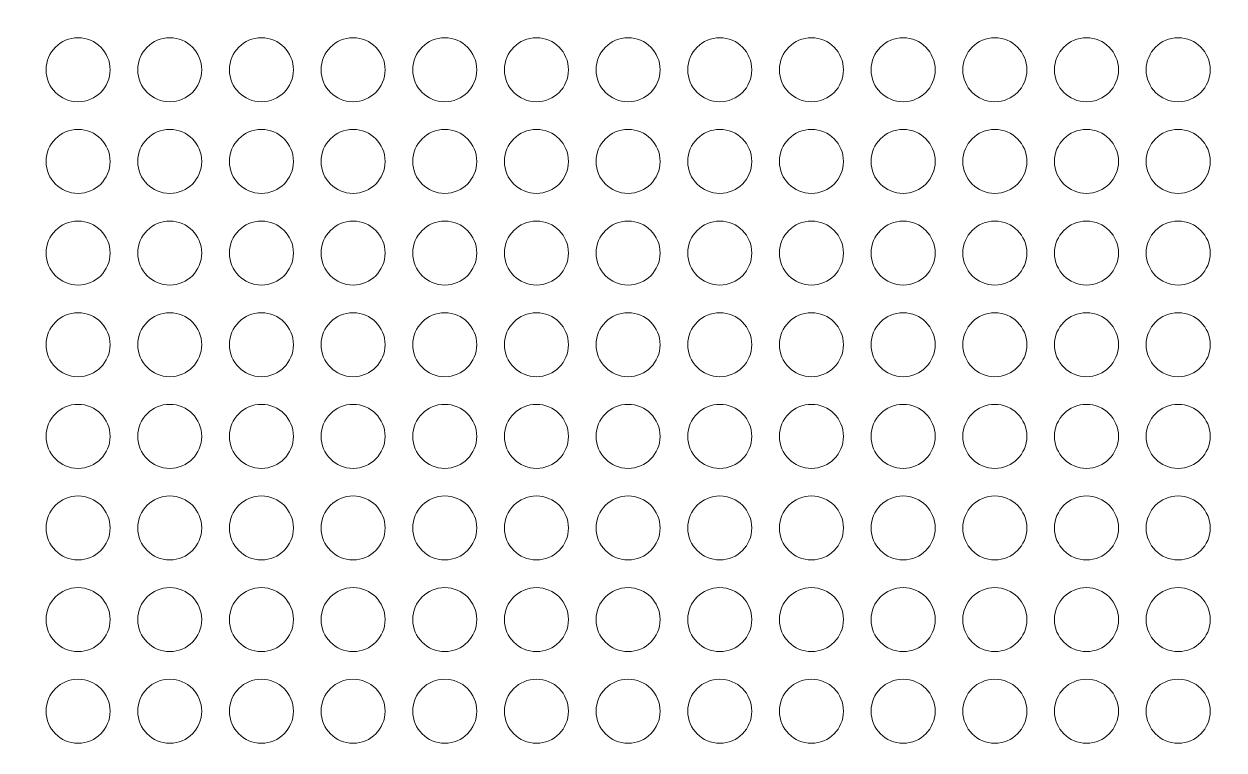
# Model space of a CAD drawing. Header units: millimetres. Extents: x -62 to 58, y -47 to 48.
# Drawn here: x 1.86 to 12.33, y -9.39 to -3.05 of the extents above; entities that cross this region are included whole.
import ezdxf

# ---------------------------------------------------------------- set-up
doc = ezdxf.new("R2010")
doc.units = ezdxf.units.MM
doc.header["$MEASUREMENT"] = 0
doc.layers.add('BG_OUTLINE', color=7, linetype='Continuous')
doc.layers.add('PIN_SOLDERMASK_TOP', color=7, linetype='Continuous')

msp = doc.modelspace()

# ---------------------------------------------------------------- linework, layer by layer
at = {"layer": 'BG_OUTLINE', "lineweight": 9}
msp.add_open_spline([(-39.9999, -35.8165), (-39.9999, -35.8165), (-39.9999, 34.1833), (-39.9999, 34.1833), (-39.9999, 34.1833), (-39.9999, 34.1833), (39.9999, 34.1833), (39.9999, 34.1833), (39.9999, 34.1833), (39.9999, 34.1833), (39.9999, -35.8165), (39.9999, -35.8165), (39.9999, -35.8165), (39.9999, -35.8165), (-39.9999, -35.8165), (-39.9999, -35.8165)], degree=3, knots=[0, 0, 0, 0, 0.25, 0.25, 0.25, 0.25, 0.5, 0.5, 0.5, 0.5, 0.75, 0.75, 0.75, 0.75, 1, 1, 1, 1], dxfattribs=at)
at = {"layer": 'PIN_SOLDERMASK_TOP', "lineweight": 9}
for points in [[(2.6111, -3.4485), (2.6111, -3.2942), (2.486, -3.1691), (2.3317, -3.1691), (2.3317, -3.1691), (2.1774, -3.1691), (2.0523, -3.2942), (2.0523, -3.4485), (2.0523, -3.4485), (2.0523, -3.6028), (2.1774, -3.7279), (2.3317, -3.7279), (2.3317, -3.7279), (2.486, -3.7279), (2.6111, -3.6028), (2.6111, -3.4485)], [(3.4109, -3.4485), (3.4109, -3.2942), (3.2858, -3.1691), (3.1315, -3.1691), (3.1315, -3.1691), (2.9772, -3.1691), (2.8521, -3.2942), (2.8521, -3.4485), (2.8521, -3.4485), (2.8521, -3.6028), (2.9772, -3.7279), (3.1315, -3.7279), (3.1315, -3.7279), (3.2858, -3.7279), (3.4109, -3.6028), (3.4109, -3.4485)], [(4.211, -3.4485), (4.211, -3.2942), (4.0859, -3.1691), (3.9316, -3.1691), (3.9316, -3.1691), (3.7773, -3.1691), (3.6522, -3.2942), (3.6522, -3.4485), (3.6522, -3.4485), (3.6522, -3.6028), (3.7773, -3.7279), (3.9316, -3.7279), (3.9316, -3.7279), (4.0859, -3.7279), (4.211, -3.6028), (4.211, -3.4485)], [(5.0109, -3.4485), (5.0109, -3.2942), (4.8858, -3.1691), (4.7315, -3.1691), (4.7315, -3.1691), (4.5772, -3.1691), (4.4521, -3.2942), (4.4521, -3.4485), (4.4521, -3.4485), (4.4521, -3.6028), (4.5772, -3.7279), (4.7315, -3.7279), (4.7315, -3.7279), (4.8858, -3.7279), (5.0109, -3.6028), (5.0109, -3.4485)], [(5.811, -3.4485), (5.811, -3.2942), (5.6859, -3.1691), (5.5316, -3.1691), (5.5316, -3.1691), (5.3773, -3.1691), (5.2522, -3.2942), (5.2522, -3.4485), (5.2522, -3.4485), (5.2522, -3.6028), (5.3773, -3.7279), (5.5316, -3.7279), (5.5316, -3.7279), (5.6859, -3.7279), (5.811, -3.6028), (5.811, -3.4485)], [(6.6111, -3.4485), (6.6111, -3.2942), (6.486, -3.1691), (6.3317, -3.1691), (6.3317, -3.1691), (6.1774, -3.1691), (6.0523, -3.2942), (6.0523, -3.4485), (6.0523, -3.4485), (6.0523, -3.6028), (6.1774, -3.7279), (6.3317, -3.7279), (6.3317, -3.7279), (6.486, -3.7279), (6.6111, -3.6028), (6.6111, -3.4485)], [(7.4109, -3.4485), (7.4109, -3.2942), (7.2858, -3.1691), (7.1315, -3.1691), (7.1315, -3.1691), (6.9772, -3.1691), (6.8521, -3.2942), (6.8521, -3.4485), (6.8521, -3.4485), (6.8521, -3.6028), (6.9772, -3.7279), (7.1315, -3.7279), (7.1315, -3.7279), (7.2858, -3.7279), (7.4109, -3.6028), (7.4109, -3.4485)], [(8.211, -3.4485), (8.211, -3.2942), (8.0859, -3.1691), (7.9316, -3.1691), (7.9316, -3.1691), (7.7773, -3.1691), (7.6522, -3.2942), (7.6522, -3.4485), (7.6522, -3.4485), (7.6522, -3.6028), (7.7773, -3.7279), (7.9316, -3.7279), (7.9316, -3.7279), (8.0859, -3.7279), (8.211, -3.6028), (8.211, -3.4485)], [(9.0109, -3.4485), (9.0109, -3.2942), (8.8858, -3.1691), (8.7315, -3.1691), (8.7315, -3.1691), (8.5771, -3.1691), (8.4521, -3.2942), (8.4521, -3.4485), (8.4521, -3.4485), (8.4521, -3.6028), (8.5771, -3.7279), (8.7315, -3.7279), (8.7315, -3.7279), (8.8858, -3.7279), (9.0109, -3.6028), (9.0109, -3.4485)], [(9.811, -3.4485), (9.811, -3.2942), (9.6859, -3.1691), (9.5316, -3.1691), (9.5316, -3.1691), (9.3772, -3.1691), (9.2522, -3.2942), (9.2522, -3.4485), (9.2522, -3.4485), (9.2522, -3.6028), (9.3772, -3.7279), (9.5316, -3.7279), (9.5316, -3.7279), (9.6859, -3.7279), (9.811, -3.6028), (9.811, -3.4485)], [(10.6111, -3.4485), (10.6111, -3.2942), (10.486, -3.1691), (10.3317, -3.1691), (10.3317, -3.1691), (10.1773, -3.1691), (10.0523, -3.2942), (10.0523, -3.4485), (10.0523, -3.4485), (10.0523, -3.6028), (10.1773, -3.7279), (10.3317, -3.7279), (10.3317, -3.7279), (10.486, -3.7279), (10.6111, -3.6028), (10.6111, -3.4485)], [(11.4109, -3.4485), (11.4109, -3.2942), (11.2858, -3.1691), (11.1315, -3.1691), (11.1315, -3.1691), (10.9772, -3.1691), (10.8521, -3.2942), (10.8521, -3.4485), (10.8521, -3.4485), (10.8521, -3.6028), (10.9772, -3.7279), (11.1315, -3.7279), (11.1315, -3.7279), (11.2858, -3.7279), (11.4109, -3.6028), (11.4109, -3.4485)], [(12.211, -3.4485), (12.211, -3.2942), (12.0859, -3.1691), (11.9316, -3.1691), (11.9316, -3.1691), (11.7773, -3.1691), (11.6522, -3.2942), (11.6522, -3.4485), (11.6522, -3.4485), (11.6522, -3.6028), (11.7773, -3.7279), (11.9316, -3.7279), (11.9316, -3.7279), (12.0859, -3.7279), (12.211, -3.6028), (12.211, -3.4485)], [(2.6111, -4.2486), (2.6111, -4.0943), (2.486, -3.9692), (2.3317, -3.9692), (2.3317, -3.9692), (2.1774, -3.9692), (2.0523, -4.0943), (2.0523, -4.2486), (2.0523, -4.2486), (2.0523, -4.4029), (2.1774, -4.528), (2.3317, -4.528), (2.3317, -4.528), (2.486, -4.528), (2.6111, -4.4029), (2.6111, -4.2486)], [(3.4109, -4.2486), (3.4109, -4.0943), (3.2858, -3.9692), (3.1315, -3.9692), (3.1315, -3.9692), (2.9772, -3.9692), (2.8521, -4.0943), (2.8521, -4.2486), (2.8521, -4.2486), (2.8521, -4.4029), (2.9772, -4.528), (3.1315, -4.528), (3.1315, -4.528), (3.2858, -4.528), (3.4109, -4.4029), (3.4109, -4.2486)], [(4.211, -4.2486), (4.211, -4.0943), (4.0859, -3.9692), (3.9316, -3.9692), (3.9316, -3.9692), (3.7773, -3.9692), (3.6522, -4.0943), (3.6522, -4.2486), (3.6522, -4.2486), (3.6522, -4.4029), (3.7773, -4.528), (3.9316, -4.528), (3.9316, -4.528), (4.0859, -4.528), (4.211, -4.4029), (4.211, -4.2486)], [(5.0109, -4.2486), (5.0109, -4.0943), (4.8858, -3.9692), (4.7315, -3.9692), (4.7315, -3.9692), (4.5772, -3.9692), (4.4521, -4.0943), (4.4521, -4.2486), (4.4521, -4.2486), (4.4521, -4.4029), (4.5772, -4.528), (4.7315, -4.528), (4.7315, -4.528), (4.8858, -4.528), (5.0109, -4.4029), (5.0109, -4.2486)], [(5.811, -4.2486), (5.811, -4.0943), (5.6859, -3.9692), (5.5316, -3.9692), (5.5316, -3.9692), (5.3773, -3.9692), (5.2522, -4.0943), (5.2522, -4.2486), (5.2522, -4.2486), (5.2522, -4.4029), (5.3773, -4.528), (5.5316, -4.528), (5.5316, -4.528), (5.6859, -4.528), (5.811, -4.4029), (5.811, -4.2486)], [(6.6111, -4.2486), (6.6111, -4.0943), (6.486, -3.9692), (6.3317, -3.9692), (6.3317, -3.9692), (6.1774, -3.9692), (6.0523, -4.0943), (6.0523, -4.2486), (6.0523, -4.2486), (6.0523, -4.4029), (6.1774, -4.528), (6.3317, -4.528), (6.3317, -4.528), (6.486, -4.528), (6.6111, -4.4029), (6.6111, -4.2486)], [(7.4109, -4.2486), (7.4109, -4.0943), (7.2858, -3.9692), (7.1315, -3.9692), (7.1315, -3.9692), (6.9772, -3.9692), (6.8521, -4.0943), (6.8521, -4.2486), (6.8521, -4.2486), (6.8521, -4.4029), (6.9772, -4.528), (7.1315, -4.528), (7.1315, -4.528), (7.2858, -4.528), (7.4109, -4.4029), (7.4109, -4.2486)], [(8.211, -4.2486), (8.211, -4.0943), (8.0859, -3.9692), (7.9316, -3.9692), (7.9316, -3.9692), (7.7773, -3.9692), (7.6522, -4.0943), (7.6522, -4.2486), (7.6522, -4.2486), (7.6522, -4.4029), (7.7773, -4.528), (7.9316, -4.528), (7.9316, -4.528), (8.0859, -4.528), (8.211, -4.4029), (8.211, -4.2486)], [(9.0109, -4.2486), (9.0109, -4.0943), (8.8858, -3.9692), (8.7315, -3.9692), (8.7315, -3.9692), (8.5771, -3.9692), (8.4521, -4.0943), (8.4521, -4.2486), (8.4521, -4.2486), (8.4521, -4.4029), (8.5771, -4.528), (8.7315, -4.528), (8.7315, -4.528), (8.8858, -4.528), (9.0109, -4.4029), (9.0109, -4.2486)], [(9.811, -4.2486), (9.811, -4.0943), (9.6859, -3.9692), (9.5316, -3.9692), (9.5316, -3.9692), (9.3772, -3.9692), (9.2522, -4.0943), (9.2522, -4.2486), (9.2522, -4.2486), (9.2522, -4.4029), (9.3772, -4.528), (9.5316, -4.528), (9.5316, -4.528), (9.6859, -4.528), (9.811, -4.4029), (9.811, -4.2486)], [(10.6111, -4.2486), (10.6111, -4.0943), (10.486, -3.9692), (10.3317, -3.9692), (10.3317, -3.9692), (10.1773, -3.9692), (10.0523, -4.0943), (10.0523, -4.2486), (10.0523, -4.2486), (10.0523, -4.4029), (10.1773, -4.528), (10.3317, -4.528), (10.3317, -4.528), (10.486, -4.528), (10.6111, -4.4029), (10.6111, -4.2486)], [(11.4109, -4.2486), (11.4109, -4.0943), (11.2858, -3.9692), (11.1315, -3.9692), (11.1315, -3.9692), (10.9772, -3.9692), (10.8521, -4.0943), (10.8521, -4.2486), (10.8521, -4.2486), (10.8521, -4.4029), (10.9772, -4.528), (11.1315, -4.528), (11.1315, -4.528), (11.2858, -4.528), (11.4109, -4.4029), (11.4109, -4.2486)], [(12.211, -4.2486), (12.211, -4.0943), (12.0859, -3.9692), (11.9316, -3.9692), (11.9316, -3.9692), (11.7773, -3.9692), (11.6522, -4.0943), (11.6522, -4.2486), (11.6522, -4.2486), (11.6522, -4.4029), (11.7773, -4.528), (11.9316, -4.528), (11.9316, -4.528), (12.0859, -4.528), (12.211, -4.4029), (12.211, -4.2486)], [(2.6111, -5.0485), (2.6111, -4.8941), (2.486, -4.7691), (2.3317, -4.7691), (2.3317, -4.7691), (2.1774, -4.7691), (2.0523, -4.8941), (2.0523, -5.0485), (2.0523, -5.0485), (2.0523, -5.2028), (2.1774, -5.3279), (2.3317, -5.3279), (2.3317, -5.3279), (2.486, -5.3279), (2.6111, -5.2028), (2.6111, -5.0485)], [(3.4109, -5.0485), (3.4109, -4.8941), (3.2858, -4.7691), (3.1315, -4.7691), (3.1315, -4.7691), (2.9772, -4.7691), (2.8521, -4.8941), (2.8521, -5.0485), (2.8521, -5.0485), (2.8521, -5.2028), (2.9772, -5.3279), (3.1315, -5.3279), (3.1315, -5.3279), (3.2858, -5.3279), (3.4109, -5.2028), (3.4109, -5.0485)], [(4.211, -5.0485), (4.211, -4.8941), (4.0859, -4.7691), (3.9316, -4.7691), (3.9316, -4.7691), (3.7773, -4.7691), (3.6522, -4.8941), (3.6522, -5.0485), (3.6522, -5.0485), (3.6522, -5.2028), (3.7773, -5.3279), (3.9316, -5.3279), (3.9316, -5.3279), (4.0859, -5.3279), (4.211, -5.2028), (4.211, -5.0485)], [(5.0109, -5.0485), (5.0109, -4.8941), (4.8858, -4.7691), (4.7315, -4.7691), (4.7315, -4.7691), (4.5772, -4.7691), (4.4521, -4.8941), (4.4521, -5.0485), (4.4521, -5.0485), (4.4521, -5.2028), (4.5772, -5.3279), (4.7315, -5.3279), (4.7315, -5.3279), (4.8858, -5.3279), (5.0109, -5.2028), (5.0109, -5.0485)], [(5.811, -5.0485), (5.811, -4.8941), (5.6859, -4.7691), (5.5316, -4.7691), (5.5316, -4.7691), (5.3773, -4.7691), (5.2522, -4.8941), (5.2522, -5.0485), (5.2522, -5.0485), (5.2522, -5.2028), (5.3773, -5.3279), (5.5316, -5.3279), (5.5316, -5.3279), (5.6859, -5.3279), (5.811, -5.2028), (5.811, -5.0485)], [(6.6111, -5.0485), (6.6111, -4.8941), (6.486, -4.7691), (6.3317, -4.7691), (6.3317, -4.7691), (6.1774, -4.7691), (6.0523, -4.8941), (6.0523, -5.0485), (6.0523, -5.0485), (6.0523, -5.2028), (6.1774, -5.3279), (6.3317, -5.3279), (6.3317, -5.3279), (6.486, -5.3279), (6.6111, -5.2028), (6.6111, -5.0485)], [(7.4109, -5.0485), (7.4109, -4.8941), (7.2858, -4.7691), (7.1315, -4.7691), (7.1315, -4.7691), (6.9772, -4.7691), (6.8521, -4.8941), (6.8521, -5.0485), (6.8521, -5.0485), (6.8521, -5.2028), (6.9772, -5.3279), (7.1315, -5.3279), (7.1315, -5.3279), (7.2858, -5.3279), (7.4109, -5.2028), (7.4109, -5.0485)], [(8.211, -5.0485), (8.211, -4.8941), (8.0859, -4.7691), (7.9316, -4.7691), (7.9316, -4.7691), (7.7773, -4.7691), (7.6522, -4.8941), (7.6522, -5.0485), (7.6522, -5.0485), (7.6522, -5.2028), (7.7773, -5.3279), (7.9316, -5.3279), (7.9316, -5.3279), (8.0859, -5.3279), (8.211, -5.2028), (8.211, -5.0485)], [(9.0109, -5.0485), (9.0109, -4.8941), (8.8858, -4.7691), (8.7315, -4.7691), (8.7315, -4.7691), (8.5771, -4.7691), (8.4521, -4.8941), (8.4521, -5.0485), (8.4521, -5.0485), (8.4521, -5.2028), (8.5771, -5.3279), (8.7315, -5.3279), (8.7315, -5.3279), (8.8858, -5.3279), (9.0109, -5.2028), (9.0109, -5.0485)], [(9.811, -5.0485), (9.811, -4.8941), (9.6859, -4.7691), (9.5316, -4.7691), (9.5316, -4.7691), (9.3772, -4.7691), (9.2522, -4.8941), (9.2522, -5.0485), (9.2522, -5.0485), (9.2522, -5.2028), (9.3772, -5.3279), (9.5316, -5.3279), (9.5316, -5.3279), (9.6859, -5.3279), (9.811, -5.2028), (9.811, -5.0485)], [(10.6111, -5.0485), (10.6111, -4.8941), (10.486, -4.7691), (10.3317, -4.7691), (10.3317, -4.7691), (10.1773, -4.7691), (10.0523, -4.8941), (10.0523, -5.0485), (10.0523, -5.0485), (10.0523, -5.2028), (10.1773, -5.3279), (10.3317, -5.3279), (10.3317, -5.3279), (10.486, -5.3279), (10.6111, -5.2028), (10.6111, -5.0485)], [(11.4109, -5.0485), (11.4109, -4.8941), (11.2858, -4.7691), (11.1315, -4.7691), (11.1315, -4.7691), (10.9772, -4.7691), (10.8521, -4.8941), (10.8521, -5.0485), (10.8521, -5.0485), (10.8521, -5.2028), (10.9772, -5.3279), (11.1315, -5.3279), (11.1315, -5.3279), (11.2858, -5.3279), (11.4109, -5.2028), (11.4109, -5.0485)], [(12.211, -5.0485), (12.211, -4.8941), (12.0859, -4.7691), (11.9316, -4.7691), (11.9316, -4.7691), (11.7773, -4.7691), (11.6522, -4.8941), (11.6522, -5.0485), (11.6522, -5.0485), (11.6522, -5.2028), (11.7773, -5.3279), (11.9316, -5.3279), (11.9316, -5.3279), (12.0859, -5.3279), (12.211, -5.2028), (12.211, -5.0485)], [(2.6111, -5.8486), (2.6111, -5.6942), (2.486, -5.5692), (2.3317, -5.5692), (2.3317, -5.5692), (2.1774, -5.5692), (2.0523, -5.6942), (2.0523, -5.8486), (2.0523, -5.8486), (2.0523, -6.0029), (2.1774, -6.128), (2.3317, -6.128), (2.3317, -6.128), (2.486, -6.128), (2.6111, -6.0029), (2.6111, -5.8486)], [(3.4109, -5.8486), (3.4109, -5.6942), (3.2858, -5.5692), (3.1315, -5.5692), (3.1315, -5.5692), (2.9772, -5.5692), (2.8521, -5.6942), (2.8521, -5.8486), (2.8521, -5.8486), (2.8521, -6.0029), (2.9772, -6.128), (3.1315, -6.128), (3.1315, -6.128), (3.2858, -6.128), (3.4109, -6.0029), (3.4109, -5.8486)], [(4.211, -5.8486), (4.211, -5.6942), (4.0859, -5.5692), (3.9316, -5.5692), (3.9316, -5.5692), (3.7773, -5.5692), (3.6522, -5.6942), (3.6522, -5.8486), (3.6522, -5.8486), (3.6522, -6.0029), (3.7773, -6.128), (3.9316, -6.128), (3.9316, -6.128), (4.0859, -6.128), (4.211, -6.0029), (4.211, -5.8486)], [(5.0109, -5.8486), (5.0109, -5.6942), (4.8858, -5.5692), (4.7315, -5.5692), (4.7315, -5.5692), (4.5772, -5.5692), (4.4521, -5.6942), (4.4521, -5.8486), (4.4521, -5.8486), (4.4521, -6.0029), (4.5772, -6.128), (4.7315, -6.128), (4.7315, -6.128), (4.8858, -6.128), (5.0109, -6.0029), (5.0109, -5.8486)], [(5.811, -5.8486), (5.811, -5.6942), (5.6859, -5.5692), (5.5316, -5.5692), (5.5316, -5.5692), (5.3773, -5.5692), (5.2522, -5.6942), (5.2522, -5.8486), (5.2522, -5.8486), (5.2522, -6.0029), (5.3773, -6.128), (5.5316, -6.128), (5.5316, -6.128), (5.6859, -6.128), (5.811, -6.0029), (5.811, -5.8486)], [(6.6111, -5.8486), (6.6111, -5.6942), (6.486, -5.5692), (6.3317, -5.5692), (6.3317, -5.5692), (6.1774, -5.5692), (6.0523, -5.6942), (6.0523, -5.8486), (6.0523, -5.8486), (6.0523, -6.0029), (6.1774, -6.128), (6.3317, -6.128), (6.3317, -6.128), (6.486, -6.128), (6.6111, -6.0029), (6.6111, -5.8486)], [(7.4109, -5.8486), (7.4109, -5.6942), (7.2858, -5.5692), (7.1315, -5.5692), (7.1315, -5.5692), (6.9772, -5.5692), (6.8521, -5.6942), (6.8521, -5.8486), (6.8521, -5.8486), (6.8521, -6.0029), (6.9772, -6.128), (7.1315, -6.128), (7.1315, -6.128), (7.2858, -6.128), (7.4109, -6.0029), (7.4109, -5.8486)], [(8.211, -5.8486), (8.211, -5.6942), (8.0859, -5.5692), (7.9316, -5.5692), (7.9316, -5.5692), (7.7773, -5.5692), (7.6522, -5.6942), (7.6522, -5.8486), (7.6522, -5.8486), (7.6522, -6.0029), (7.7773, -6.128), (7.9316, -6.128), (7.9316, -6.128), (8.0859, -6.128), (8.211, -6.0029), (8.211, -5.8486)], [(9.0109, -5.8486), (9.0109, -5.6942), (8.8858, -5.5692), (8.7315, -5.5692), (8.7315, -5.5692), (8.5771, -5.5692), (8.4521, -5.6942), (8.4521, -5.8486), (8.4521, -5.8486), (8.4521, -6.0029), (8.5771, -6.128), (8.7315, -6.128), (8.7315, -6.128), (8.8858, -6.128), (9.0109, -6.0029), (9.0109, -5.8486)], [(9.811, -5.8486), (9.811, -5.6942), (9.6859, -5.5692), (9.5316, -5.5692), (9.5316, -5.5692), (9.3772, -5.5692), (9.2522, -5.6942), (9.2522, -5.8486), (9.2522, -5.8486), (9.2522, -6.0029), (9.3772, -6.128), (9.5316, -6.128), (9.5316, -6.128), (9.6859, -6.128), (9.811, -6.0029), (9.811, -5.8486)], [(10.6111, -5.8486), (10.6111, -5.6942), (10.486, -5.5692), (10.3317, -5.5692), (10.3317, -5.5692), (10.1773, -5.5692), (10.0523, -5.6942), (10.0523, -5.8486), (10.0523, -5.8486), (10.0523, -6.0029), (10.1773, -6.128), (10.3317, -6.128), (10.3317, -6.128), (10.486, -6.128), (10.6111, -6.0029), (10.6111, -5.8486)], [(11.4109, -5.8486), (11.4109, -5.6942), (11.2858, -5.5692), (11.1315, -5.5692), (11.1315, -5.5692), (10.9772, -5.5692), (10.8521, -5.6942), (10.8521, -5.8486), (10.8521, -5.8486), (10.8521, -6.0029), (10.9772, -6.128), (11.1315, -6.128), (11.1315, -6.128), (11.2858, -6.128), (11.4109, -6.0029), (11.4109, -5.8486)], [(12.211, -5.8486), (12.211, -5.6942), (12.0859, -5.5692), (11.9316, -5.5692), (11.9316, -5.5692), (11.7773, -5.5692), (11.6522, -5.6942), (11.6522, -5.8486), (11.6522, -5.8486), (11.6522, -6.0029), (11.7773, -6.128), (11.9316, -6.128), (11.9316, -6.128), (12.0859, -6.128), (12.211, -6.0029), (12.211, -5.8486)], [(2.6111, -6.6487), (2.6111, -6.4943), (2.486, -6.3693), (2.3317, -6.3693), (2.3317, -6.3693), (2.1774, -6.3693), (2.0523, -6.4943), (2.0523, -6.6487), (2.0523, -6.6487), (2.0523, -6.803), (2.1774, -6.9281), (2.3317, -6.9281), (2.3317, -6.9281), (2.486, -6.9281), (2.6111, -6.803), (2.6111, -6.6487)], [(3.4109, -6.6487), (3.4109, -6.4943), (3.2858, -6.3693), (3.1315, -6.3693), (3.1315, -6.3693), (2.9772, -6.3693), (2.8521, -6.4943), (2.8521, -6.6487), (2.8521, -6.6487), (2.8521, -6.803), (2.9772, -6.9281), (3.1315, -6.9281), (3.1315, -6.9281), (3.2858, -6.9281), (3.4109, -6.803), (3.4109, -6.6487)], [(4.211, -6.6487), (4.211, -6.4943), (4.0859, -6.3693), (3.9316, -6.3693), (3.9316, -6.3693), (3.7773, -6.3693), (3.6522, -6.4943), (3.6522, -6.6487), (3.6522, -6.6487), (3.6522, -6.803), (3.7773, -6.9281), (3.9316, -6.9281), (3.9316, -6.9281), (4.0859, -6.9281), (4.211, -6.803), (4.211, -6.6487)], [(5.0109, -6.6487), (5.0109, -6.4943), (4.8858, -6.3693), (4.7315, -6.3693), (4.7315, -6.3693), (4.5772, -6.3693), (4.4521, -6.4943), (4.4521, -6.6487), (4.4521, -6.6487), (4.4521, -6.803), (4.5772, -6.9281), (4.7315, -6.9281), (4.7315, -6.9281), (4.8858, -6.9281), (5.0109, -6.803), (5.0109, -6.6487)], [(5.811, -6.6487), (5.811, -6.4943), (5.6859, -6.3693), (5.5316, -6.3693), (5.5316, -6.3693), (5.3773, -6.3693), (5.2522, -6.4943), (5.2522, -6.6487), (5.2522, -6.6487), (5.2522, -6.803), (5.3773, -6.9281), (5.5316, -6.9281), (5.5316, -6.9281), (5.6859, -6.9281), (5.811, -6.803), (5.811, -6.6487)], [(6.6111, -6.6487), (6.6111, -6.4943), (6.486, -6.3693), (6.3317, -6.3693), (6.3317, -6.3693), (6.1774, -6.3693), (6.0523, -6.4943), (6.0523, -6.6487), (6.0523, -6.6487), (6.0523, -6.803), (6.1774, -6.9281), (6.3317, -6.9281), (6.3317, -6.9281), (6.486, -6.9281), (6.6111, -6.803), (6.6111, -6.6487)], [(7.4109, -6.6487), (7.4109, -6.4943), (7.2858, -6.3693), (7.1315, -6.3693), (7.1315, -6.3693), (6.9772, -6.3693), (6.8521, -6.4943), (6.8521, -6.6487), (6.8521, -6.6487), (6.8521, -6.803), (6.9772, -6.9281), (7.1315, -6.9281), (7.1315, -6.9281), (7.2858, -6.9281), (7.4109, -6.803), (7.4109, -6.6487)], [(8.211, -6.6487), (8.211, -6.4943), (8.0859, -6.3693), (7.9316, -6.3693), (7.9316, -6.3693), (7.7773, -6.3693), (7.6522, -6.4943), (7.6522, -6.6487), (7.6522, -6.6487), (7.6522, -6.803), (7.7773, -6.9281), (7.9316, -6.9281), (7.9316, -6.9281), (8.0859, -6.9281), (8.211, -6.803), (8.211, -6.6487)], [(9.0109, -6.6487), (9.0109, -6.4943), (8.8858, -6.3693), (8.7315, -6.3693), (8.7315, -6.3693), (8.5771, -6.3693), (8.4521, -6.4943), (8.4521, -6.6487), (8.4521, -6.6487), (8.4521, -6.803), (8.5771, -6.9281), (8.7315, -6.9281), (8.7315, -6.9281), (8.8858, -6.9281), (9.0109, -6.803), (9.0109, -6.6487)], [(9.811, -6.6487), (9.811, -6.4943), (9.6859, -6.3693), (9.5316, -6.3693), (9.5316, -6.3693), (9.3772, -6.3693), (9.2522, -6.4943), (9.2522, -6.6487), (9.2522, -6.6487), (9.2522, -6.803), (9.3772, -6.9281), (9.5316, -6.9281), (9.5316, -6.9281), (9.6859, -6.9281), (9.811, -6.803), (9.811, -6.6487)], [(10.6111, -6.6487), (10.6111, -6.4943), (10.486, -6.3693), (10.3317, -6.3693), (10.3317, -6.3693), (10.1773, -6.3693), (10.0523, -6.4943), (10.0523, -6.6487), (10.0523, -6.6487), (10.0523, -6.803), (10.1773, -6.9281), (10.3317, -6.9281), (10.3317, -6.9281), (10.486, -6.9281), (10.6111, -6.803), (10.6111, -6.6487)], [(11.4109, -6.6487), (11.4109, -6.4943), (11.2858, -6.3693), (11.1315, -6.3693), (11.1315, -6.3693), (10.9772, -6.3693), (10.8521, -6.4943), (10.8521, -6.6487), (10.8521, -6.6487), (10.8521, -6.803), (10.9772, -6.9281), (11.1315, -6.9281), (11.1315, -6.9281), (11.2858, -6.9281), (11.4109, -6.803), (11.4109, -6.6487)], [(12.211, -6.6487), (12.211, -6.4943), (12.0859, -6.3693), (11.9316, -6.3693), (11.9316, -6.3693), (11.7773, -6.3693), (11.6522, -6.4943), (11.6522, -6.6487), (11.6522, -6.6487), (11.6522, -6.803), (11.7773, -6.9281), (11.9316, -6.9281), (11.9316, -6.9281), (12.0859, -6.9281), (12.211, -6.803), (12.211, -6.6487)], [(2.6111, -7.4485), (2.6111, -7.2942), (2.486, -7.1691), (2.3317, -7.1691), (2.3317, -7.1691), (2.1774, -7.1691), (2.0523, -7.2942), (2.0523, -7.4485), (2.0523, -7.4485), (2.0523, -7.6028), (2.1774, -7.7279), (2.3317, -7.7279), (2.3317, -7.7279), (2.486, -7.7279), (2.6111, -7.6028), (2.6111, -7.4485)], [(3.4109, -7.4485), (3.4109, -7.2942), (3.2858, -7.1691), (3.1315, -7.1691), (3.1315, -7.1691), (2.9772, -7.1691), (2.8521, -7.2942), (2.8521, -7.4485), (2.8521, -7.4485), (2.8521, -7.6028), (2.9772, -7.7279), (3.1315, -7.7279), (3.1315, -7.7279), (3.2858, -7.7279), (3.4109, -7.6028), (3.4109, -7.4485)], [(4.211, -7.4485), (4.211, -7.2942), (4.0859, -7.1691), (3.9316, -7.1691), (3.9316, -7.1691), (3.7773, -7.1691), (3.6522, -7.2942), (3.6522, -7.4485), (3.6522, -7.4485), (3.6522, -7.6028), (3.7773, -7.7279), (3.9316, -7.7279), (3.9316, -7.7279), (4.0859, -7.7279), (4.211, -7.6028), (4.211, -7.4485)], [(5.0109, -7.4485), (5.0109, -7.2942), (4.8858, -7.1691), (4.7315, -7.1691), (4.7315, -7.1691), (4.5772, -7.1691), (4.4521, -7.2942), (4.4521, -7.4485), (4.4521, -7.4485), (4.4521, -7.6028), (4.5772, -7.7279), (4.7315, -7.7279), (4.7315, -7.7279), (4.8858, -7.7279), (5.0109, -7.6028), (5.0109, -7.4485)], [(5.811, -7.4485), (5.811, -7.2942), (5.6859, -7.1691), (5.5316, -7.1691), (5.5316, -7.1691), (5.3773, -7.1691), (5.2522, -7.2942), (5.2522, -7.4485), (5.2522, -7.4485), (5.2522, -7.6028), (5.3773, -7.7279), (5.5316, -7.7279), (5.5316, -7.7279), (5.6859, -7.7279), (5.811, -7.6028), (5.811, -7.4485)], [(6.6111, -7.4485), (6.6111, -7.2942), (6.486, -7.1691), (6.3317, -7.1691), (6.3317, -7.1691), (6.1774, -7.1691), (6.0523, -7.2942), (6.0523, -7.4485), (6.0523, -7.4485), (6.0523, -7.6028), (6.1774, -7.7279), (6.3317, -7.7279), (6.3317, -7.7279), (6.486, -7.7279), (6.6111, -7.6028), (6.6111, -7.4485)], [(7.4109, -7.4485), (7.4109, -7.2942), (7.2858, -7.1691), (7.1315, -7.1691), (7.1315, -7.1691), (6.9772, -7.1691), (6.8521, -7.2942), (6.8521, -7.4485), (6.8521, -7.4485), (6.8521, -7.6028), (6.9772, -7.7279), (7.1315, -7.7279), (7.1315, -7.7279), (7.2858, -7.7279), (7.4109, -7.6028), (7.4109, -7.4485)], [(8.211, -7.4485), (8.211, -7.2942), (8.0859, -7.1691), (7.9316, -7.1691), (7.9316, -7.1691), (7.7773, -7.1691), (7.6522, -7.2942), (7.6522, -7.4485), (7.6522, -7.4485), (7.6522, -7.6028), (7.7773, -7.7279), (7.9316, -7.7279), (7.9316, -7.7279), (8.0859, -7.7279), (8.211, -7.6028), (8.211, -7.4485)], [(9.0109, -7.4485), (9.0109, -7.2942), (8.8858, -7.1691), (8.7315, -7.1691), (8.7315, -7.1691), (8.5771, -7.1691), (8.4521, -7.2942), (8.4521, -7.4485), (8.4521, -7.4485), (8.4521, -7.6028), (8.5771, -7.7279), (8.7315, -7.7279), (8.7315, -7.7279), (8.8858, -7.7279), (9.0109, -7.6028), (9.0109, -7.4485)], [(9.811, -7.4485), (9.811, -7.2942), (9.6859, -7.1691), (9.5316, -7.1691), (9.5316, -7.1691), (9.3772, -7.1691), (9.2522, -7.2942), (9.2522, -7.4485), (9.2522, -7.4485), (9.2522, -7.6028), (9.3772, -7.7279), (9.5316, -7.7279), (9.5316, -7.7279), (9.6859, -7.7279), (9.811, -7.6028), (9.811, -7.4485)], [(10.6111, -7.4485), (10.6111, -7.2942), (10.486, -7.1691), (10.3317, -7.1691), (10.3317, -7.1691), (10.1773, -7.1691), (10.0523, -7.2942), (10.0523, -7.4485), (10.0523, -7.4485), (10.0523, -7.6028), (10.1773, -7.7279), (10.3317, -7.7279), (10.3317, -7.7279), (10.486, -7.7279), (10.6111, -7.6028), (10.6111, -7.4485)], [(11.4109, -7.4485), (11.4109, -7.2942), (11.2858, -7.1691), (11.1315, -7.1691), (11.1315, -7.1691), (10.9772, -7.1691), (10.8521, -7.2942), (10.8521, -7.4485), (10.8521, -7.4485), (10.8521, -7.6028), (10.9772, -7.7279), (11.1315, -7.7279), (11.1315, -7.7279), (11.2858, -7.7279), (11.4109, -7.6028), (11.4109, -7.4485)], [(12.211, -7.4485), (12.211, -7.2942), (12.0859, -7.1691), (11.9316, -7.1691), (11.9316, -7.1691), (11.7773, -7.1691), (11.6522, -7.2942), (11.6522, -7.4485), (11.6522, -7.4485), (11.6522, -7.6028), (11.7773, -7.7279), (11.9316, -7.7279), (11.9316, -7.7279), (12.0859, -7.7279), (12.211, -7.6028), (12.211, -7.4485)], [(2.6111, -8.2486), (2.6111, -8.0943), (2.486, -7.9692), (2.3317, -7.9692), (2.3317, -7.9692), (2.1774, -7.9692), (2.0523, -8.0943), (2.0523, -8.2486), (2.0523, -8.2486), (2.0523, -8.4029), (2.1774, -8.528), (2.3317, -8.528), (2.3317, -8.528), (2.486, -8.528), (2.6111, -8.4029), (2.6111, -8.2486)], [(3.4109, -8.2486), (3.4109, -8.0943), (3.2858, -7.9692), (3.1315, -7.9692), (3.1315, -7.9692), (2.9772, -7.9692), (2.8521, -8.0943), (2.8521, -8.2486), (2.8521, -8.2486), (2.8521, -8.4029), (2.9772, -8.528), (3.1315, -8.528), (3.1315, -8.528), (3.2858, -8.528), (3.4109, -8.4029), (3.4109, -8.2486)], [(4.211, -8.2486), (4.211, -8.0943), (4.0859, -7.9692), (3.9316, -7.9692), (3.9316, -7.9692), (3.7773, -7.9692), (3.6522, -8.0943), (3.6522, -8.2486), (3.6522, -8.2486), (3.6522, -8.4029), (3.7773, -8.528), (3.9316, -8.528), (3.9316, -8.528), (4.0859, -8.528), (4.211, -8.4029), (4.211, -8.2486)], [(5.0109, -8.2486), (5.0109, -8.0943), (4.8858, -7.9692), (4.7315, -7.9692), (4.7315, -7.9692), (4.5772, -7.9692), (4.4521, -8.0943), (4.4521, -8.2486), (4.4521, -8.2486), (4.4521, -8.4029), (4.5772, -8.528), (4.7315, -8.528), (4.7315, -8.528), (4.8858, -8.528), (5.0109, -8.4029), (5.0109, -8.2486)], [(5.811, -8.2486), (5.811, -8.0943), (5.6859, -7.9692), (5.5316, -7.9692), (5.5316, -7.9692), (5.3773, -7.9692), (5.2522, -8.0943), (5.2522, -8.2486), (5.2522, -8.2486), (5.2522, -8.4029), (5.3773, -8.528), (5.5316, -8.528), (5.5316, -8.528), (5.6859, -8.528), (5.811, -8.4029), (5.811, -8.2486)], [(6.6111, -8.2486), (6.6111, -8.0943), (6.486, -7.9692), (6.3317, -7.9692), (6.3317, -7.9692), (6.1774, -7.9692), (6.0523, -8.0943), (6.0523, -8.2486), (6.0523, -8.2486), (6.0523, -8.4029), (6.1774, -8.528), (6.3317, -8.528), (6.3317, -8.528), (6.486, -8.528), (6.6111, -8.4029), (6.6111, -8.2486)], [(7.4109, -8.2486), (7.4109, -8.0943), (7.2858, -7.9692), (7.1315, -7.9692), (7.1315, -7.9692), (6.9772, -7.9692), (6.8521, -8.0943), (6.8521, -8.2486), (6.8521, -8.2486), (6.8521, -8.4029), (6.9772, -8.528), (7.1315, -8.528), (7.1315, -8.528), (7.2858, -8.528), (7.4109, -8.4029), (7.4109, -8.2486)], [(8.211, -8.2486), (8.211, -8.0943), (8.0859, -7.9692), (7.9316, -7.9692), (7.9316, -7.9692), (7.7773, -7.9692), (7.6522, -8.0943), (7.6522, -8.2486), (7.6522, -8.2486), (7.6522, -8.4029), (7.7773, -8.528), (7.9316, -8.528), (7.9316, -8.528), (8.0859, -8.528), (8.211, -8.4029), (8.211, -8.2486)], [(9.0109, -8.2486), (9.0109, -8.0943), (8.8858, -7.9692), (8.7315, -7.9692), (8.7315, -7.9692), (8.5771, -7.9692), (8.4521, -8.0943), (8.4521, -8.2486), (8.4521, -8.2486), (8.4521, -8.4029), (8.5771, -8.528), (8.7315, -8.528), (8.7315, -8.528), (8.8858, -8.528), (9.0109, -8.4029), (9.0109, -8.2486)], [(9.811, -8.2486), (9.811, -8.0943), (9.6859, -7.9692), (9.5316, -7.9692), (9.5316, -7.9692), (9.3772, -7.9692), (9.2522, -8.0943), (9.2522, -8.2486), (9.2522, -8.2486), (9.2522, -8.4029), (9.3772, -8.528), (9.5316, -8.528), (9.5316, -8.528), (9.6859, -8.528), (9.811, -8.4029), (9.811, -8.2486)], [(10.6111, -8.2486), (10.6111, -8.0943), (10.486, -7.9692), (10.3317, -7.9692), (10.3317, -7.9692), (10.1773, -7.9692), (10.0523, -8.0943), (10.0523, -8.2486), (10.0523, -8.2486), (10.0523, -8.4029), (10.1773, -8.528), (10.3317, -8.528), (10.3317, -8.528), (10.486, -8.528), (10.6111, -8.4029), (10.6111, -8.2486)], [(11.4109, -8.2486), (11.4109, -8.0943), (11.2858, -7.9692), (11.1315, -7.9692), (11.1315, -7.9692), (10.9772, -7.9692), (10.8521, -8.0943), (10.8521, -8.2486), (10.8521, -8.2486), (10.8521, -8.4029), (10.9772, -8.528), (11.1315, -8.528), (11.1315, -8.528), (11.2858, -8.528), (11.4109, -8.4029), (11.4109, -8.2486)], [(12.211, -8.2486), (12.211, -8.0943), (12.0859, -7.9692), (11.9316, -7.9692), (11.9316, -7.9692), (11.7773, -7.9692), (11.6522, -8.0943), (11.6522, -8.2486), (11.6522, -8.2486), (11.6522, -8.4029), (11.7773, -8.528), (11.9316, -8.528), (11.9316, -8.528), (12.0859, -8.528), (12.211, -8.4029), (12.211, -8.2486)], [(2.6111, -9.0484), (2.6111, -8.8941), (2.486, -8.769), (2.3317, -8.769), (2.3317, -8.769), (2.1774, -8.769), (2.0523, -8.8941), (2.0523, -9.0484), (2.0523, -9.0484), (2.0523, -9.2028), (2.1774, -9.3278), (2.3317, -9.3278), (2.3317, -9.3278), (2.486, -9.3278), (2.6111, -9.2028), (2.6111, -9.0484)], [(3.4109, -9.0484), (3.4109, -8.8941), (3.2858, -8.769), (3.1315, -8.769), (3.1315, -8.769), (2.9772, -8.769), (2.8521, -8.8941), (2.8521, -9.0484), (2.8521, -9.0484), (2.8521, -9.2028), (2.9772, -9.3278), (3.1315, -9.3278), (3.1315, -9.3278), (3.2858, -9.3278), (3.4109, -9.2028), (3.4109, -9.0484)], [(4.211, -9.0484), (4.211, -8.8941), (4.0859, -8.769), (3.9316, -8.769), (3.9316, -8.769), (3.7773, -8.769), (3.6522, -8.8941), (3.6522, -9.0484), (3.6522, -9.0484), (3.6522, -9.2028), (3.7773, -9.3278), (3.9316, -9.3278), (3.9316, -9.3278), (4.0859, -9.3278), (4.211, -9.2028), (4.211, -9.0484)], [(5.0109, -9.0484), (5.0109, -8.8941), (4.8858, -8.769), (4.7315, -8.769), (4.7315, -8.769), (4.5772, -8.769), (4.4521, -8.8941), (4.4521, -9.0484), (4.4521, -9.0484), (4.4521, -9.2028), (4.5772, -9.3278), (4.7315, -9.3278), (4.7315, -9.3278), (4.8858, -9.3278), (5.0109, -9.2028), (5.0109, -9.0484)], [(5.811, -9.0484), (5.811, -8.8941), (5.6859, -8.769), (5.5316, -8.769), (5.5316, -8.769), (5.3773, -8.769), (5.2522, -8.8941), (5.2522, -9.0484), (5.2522, -9.0484), (5.2522, -9.2028), (5.3773, -9.3278), (5.5316, -9.3278), (5.5316, -9.3278), (5.6859, -9.3278), (5.811, -9.2028), (5.811, -9.0484)], [(6.6111, -9.0484), (6.6111, -8.8941), (6.486, -8.769), (6.3317, -8.769), (6.3317, -8.769), (6.1774, -8.769), (6.0523, -8.8941), (6.0523, -9.0484), (6.0523, -9.0484), (6.0523, -9.2028), (6.1774, -9.3278), (6.3317, -9.3278), (6.3317, -9.3278), (6.486, -9.3278), (6.6111, -9.2028), (6.6111, -9.0484)], [(7.4109, -9.0484), (7.4109, -8.8941), (7.2858, -8.769), (7.1315, -8.769), (7.1315, -8.769), (6.9772, -8.769), (6.8521, -8.8941), (6.8521, -9.0484), (6.8521, -9.0484), (6.8521, -9.2028), (6.9772, -9.3278), (7.1315, -9.3278), (7.1315, -9.3278), (7.2858, -9.3278), (7.4109, -9.2028), (7.4109, -9.0484)], [(8.211, -9.0484), (8.211, -8.8941), (8.0859, -8.769), (7.9316, -8.769), (7.9316, -8.769), (7.7773, -8.769), (7.6522, -8.8941), (7.6522, -9.0484), (7.6522, -9.0484), (7.6522, -9.2028), (7.7773, -9.3278), (7.9316, -9.3278), (7.9316, -9.3278), (8.0859, -9.3278), (8.211, -9.2028), (8.211, -9.0484)], [(9.0109, -9.0484), (9.0109, -8.8941), (8.8858, -8.769), (8.7315, -8.769), (8.7315, -8.769), (8.5771, -8.769), (8.4521, -8.8941), (8.4521, -9.0484), (8.4521, -9.0484), (8.4521, -9.2028), (8.5771, -9.3278), (8.7315, -9.3278), (8.7315, -9.3278), (8.8858, -9.3278), (9.0109, -9.2028), (9.0109, -9.0484)], [(9.811, -9.0484), (9.811, -8.8941), (9.6859, -8.769), (9.5316, -8.769), (9.5316, -8.769), (9.3772, -8.769), (9.2522, -8.8941), (9.2522, -9.0484), (9.2522, -9.0484), (9.2522, -9.2028), (9.3772, -9.3278), (9.5316, -9.3278), (9.5316, -9.3278), (9.6859, -9.3278), (9.811, -9.2028), (9.811, -9.0484)], [(10.6111, -9.0484), (10.6111, -8.8941), (10.486, -8.769), (10.3317, -8.769), (10.3317, -8.769), (10.1773, -8.769), (10.0523, -8.8941), (10.0523, -9.0484), (10.0523, -9.0484), (10.0523, -9.2028), (10.1773, -9.3278), (10.3317, -9.3278), (10.3317, -9.3278), (10.486, -9.3278), (10.6111, -9.2028), (10.6111, -9.0484)], [(11.4109, -9.0484), (11.4109, -8.8941), (11.2858, -8.769), (11.1315, -8.769), (11.1315, -8.769), (10.9772, -8.769), (10.8521, -8.8941), (10.8521, -9.0484), (10.8521, -9.0484), (10.8521, -9.2028), (10.9772, -9.3278), (11.1315, -9.3278), (11.1315, -9.3278), (11.2858, -9.3278), (11.4109, -9.2028), (11.4109, -9.0484)], [(12.211, -9.0484), (12.211, -8.8941), (12.0859, -8.769), (11.9316, -8.769), (11.9316, -8.769), (11.7773, -8.769), (11.6522, -8.8941), (11.6522, -9.0484), (11.6522, -9.0484), (11.6522, -9.2028), (11.7773, -9.3278), (11.9316, -9.3278), (11.9316, -9.3278), (12.0859, -9.3278), (12.211, -9.2028), (12.211, -9.0484)]]:
    msp.add_open_spline(points, degree=3, knots=[0, 0, 0, 0, 0.25, 0.25, 0.25, 0.25, 0.5, 0.5, 0.5, 0.5, 0.75, 0.75, 0.75, 0.75, 1, 1, 1, 1], dxfattribs=at)

doc.saveas('drawing.dxf')
